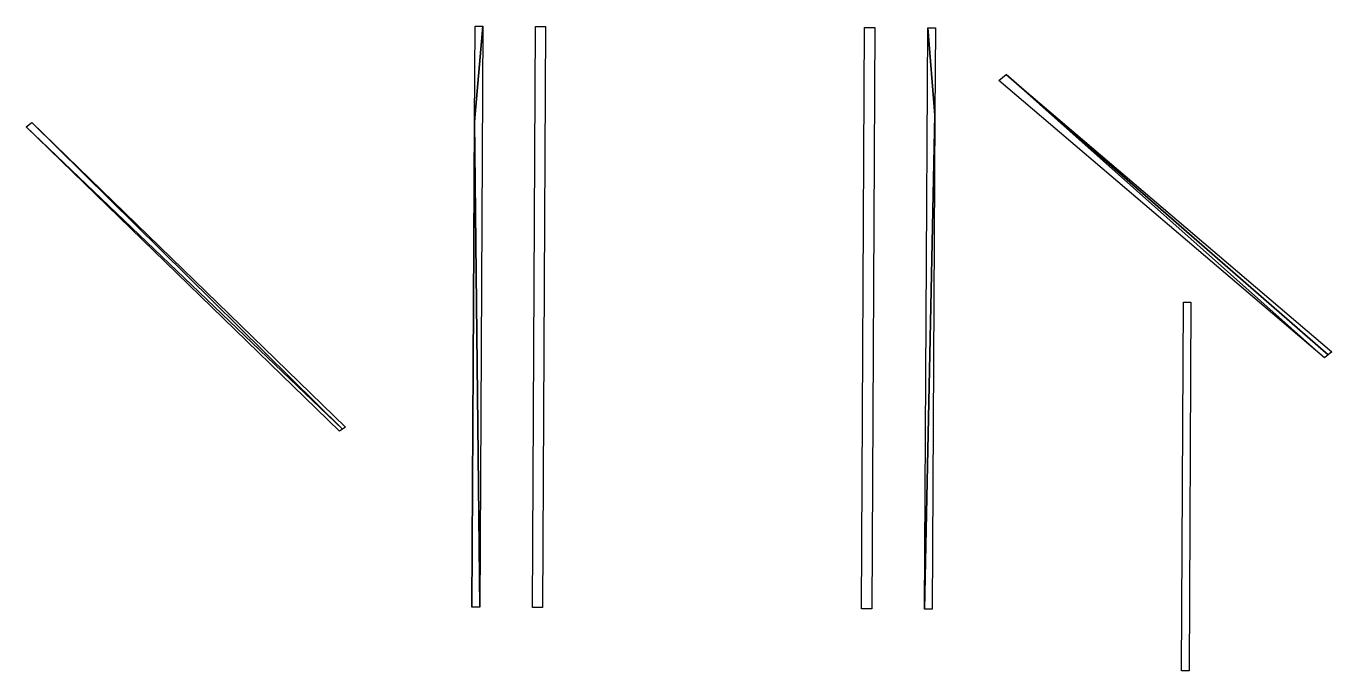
# Model space of a CAD drawing. Extents: x -35427060 to -35396884, y 11996532 to 12011443.
import ezdxf

# ---------------------------------------------------------------- set-up
doc = ezdxf.new("R2010")
doc.units = 0

msp = doc.modelspace()

# ---------------------------------------------------------------- linework, layer by layer
at = {"layer": 'mg_to_dxf', "color": 52}
for points in [[(-35416683.98, 12011442.59), (-35416683.98, 12011442.59), (-35416505.8, 12011441.2), (-35416700.68, 12009225.07)], [(-35416505.8, 12011441.2), (-35416505.8, 12011441.2), (-35416578.18, 11998002.48), (-35416700.68, 12009225.07)], [(-35415291.94, 12011437.02), (-35415055.3, 12011434.24), (-35415124.9, 11997996.91), (-35415358.76, 11997998.3)], [(-35407518.81, 11997969.07), (-35407752.67, 11997969.07), (-35407683.07, 12011407.79), (-35407446.42, 12011407.79)], [(-35406224.22, 12011403.61), (-35406224.22, 12011403.61), (-35406057.17, 12009386.55), (-35406296.6, 11997959.32)], [(-35406057.17, 12009386.55), (-35406057.17, 12009386.55), (-35406224.22, 12011403.61), (-35406046.04, 12011402.22)], [(-35404581.61, 12010181.4), (-35404581.61, 12010181.4), (-35404414.57, 12010320.61), (-35397050.7, 12003768.29)], [(-35397050.7, 12003768.29), (-35397050.7, 12003768.29), (-35404414.57, 12010320.61), (-35396967.17, 12003837.89)], [(-35396967.17, 12003837.89), (-35396967.17, 12003837.89), (-35404414.57, 12010320.61), (-35396883.65, 12003908.89)], [(-35406296.6, 11997959.32), (-35406296.6, 11997959.32), (-35406057.17, 12009386.55), (-35406118.42, 11997957.93)], [(-35427060.22, 12009116.5), (-35427060.22, 12009116.5), (-35426929.37, 12009212.55), (-35419749.24, 12002120.12)], [(-35419816.06, 12002072.79), (-35419816.06, 12002072.79), (-35427060.22, 12009116.5), (-35419749.24, 12002120.12)], [(-35419749.24, 12002120.12), (-35419749.24, 12002120.12), (-35426929.37, 12009212.55), (-35419682.42, 12002168.84)], [(-35416700.68, 12009225.07), (-35416700.68, 12009225.07), (-35416756.36, 11998002.48), (-35416700.68, 12009225.07)], [(-35416700.68, 12009225.07), (-35416700.68, 12009225.07), (-35416578.18, 11998002.48), (-35416756.36, 11998002.48)], [(-35400185.56, 11996532.49), (-35400360.96, 11996533.88), (-35400313.63, 12005057.32), (-35400141.02, 12005055.92)]]:
    msp.add_3dface(points, dxfattribs=at)

doc.saveas('drawing.dxf')
